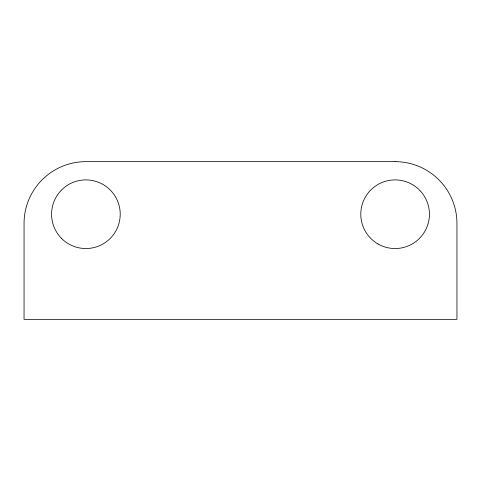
<?xml version="1.0" encoding="UTF-8"?>
<svg xmlns="http://www.w3.org/2000/svg" width="481" height="481" viewBox="0 0 481 481"><rect width="100%" height="100%" fill="white"/><g stroke="black" fill="none" stroke-linecap="round" stroke-linejoin="round"><path stroke-width="0.72" d="M395.105 161.652L85.895 161.652A61.845 61.845 0 0 0 24.05 223.491L24.05 319.348L456.95 319.348L456.95 223.491A61.845 61.845 0 0 0 395.105 161.652M377.946 243.939A34.325 34.325 0 0 0 429.431 214.219A34.325 34.325 0 0 0 377.946 184.494A34.325 34.325 0 0 0 377.946 243.939M61.622 238.486A34.325 34.325 0 0 0 119.047 223.1A34.325 34.325 0 0 0 77.008 181.066A34.325 34.325 0 0 0 61.622 238.486"/></g></svg>
